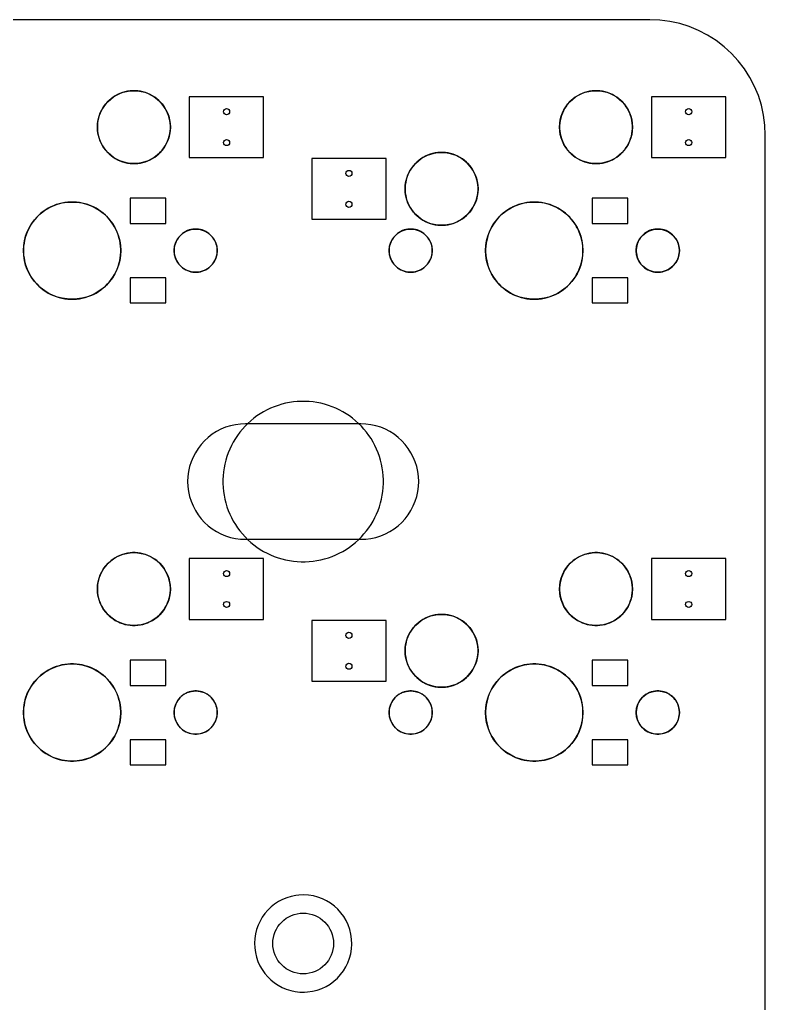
# Model space of a CAD drawing. Header units: millimetres. Extents: x 10 to 238, y 10 to 86.
# Drawn here: x 206.84 to 237.5, y 45.04 to 85.5 of the extents above; entities that cross this region are included whole.
import ezdxf

# ---------------------------------------------------------------- set-up
doc = ezdxf.new("R2010")
doc.units = ezdxf.units.MM

msp = doc.modelspace()

# ---------------------------------------------------------------- linework, layer by layer
at = {"layer": '16_copper'}
for points in [[(216.873, 82.33), (213.815, 82.33), (213.815, 79.83), (216.873, 79.83)], [(235.873, 82.33), (232.815, 82.33), (232.815, 79.83), (235.873, 79.83)], [(221.915, 79.79), (218.857, 79.79), (218.857, 77.29), (221.915, 77.29)], [(212.854, 78.154), (211.38, 78.154), (211.38, 77.117), (212.854, 77.117)], [(231.854, 78.154), (230.38, 78.154), (230.38, 77.117), (231.854, 77.117)], [(212.854, 74.883), (211.38, 74.883), (211.38, 73.847), (212.854, 73.847)], [(231.854, 74.883), (230.38, 74.883), (230.38, 73.847), (231.854, 73.847)], [(216.873, 63.33), (213.815, 63.33), (213.815, 60.83), (216.873, 60.83)], [(235.873, 63.33), (232.815, 63.33), (232.815, 60.83), (235.873, 60.83)], [(221.915, 60.79), (218.857, 60.79), (218.857, 58.29), (221.915, 58.29)], [(212.854, 59.154), (211.38, 59.154), (211.38, 58.117), (212.854, 58.117)], [(231.854, 59.154), (230.38, 59.154), (230.38, 58.117), (231.854, 58.117)], [(212.854, 55.884), (211.38, 55.884), (211.38, 54.847), (212.854, 54.847)], [(231.854, 55.884), (230.38, 55.884), (230.38, 54.847), (231.854, 54.847)]]:
    msp.add_lwpolyline(points, close=True, dxfattribs=at)
msp.add_lwpolyline([(218.681, 45.507, 1), (218.319, 49.493), (218.199, 49.478, 0.941339), (218.56, 45.5)], format="xyb", close=True, dxfattribs=at)
at = {"layer": '1_copper'}
msp.add_lwpolyline([(218.681, 45.507, 1), (218.319, 49.493), (218.199, 49.478, 0.941339), (218.56, 45.5)], format="xyb", close=True, dxfattribs=at)
at = {"layer": 'drills_NPTH'}
for centre, radius in [((211.54, 81.08), 1.499), ((230.54, 81.08), 1.499), ((224.19, 78.54), 1.499), ((209, 76), 2), ((228, 76), 2), ((214.08, 76), 0.889), ((222.92, 76), 0.889), ((233.08, 76), 0.889), ((211.54, 62.08), 1.499), ((230.54, 62.08), 1.499), ((224.19, 59.54), 1.499), ((209, 57), 2), ((228, 57), 2), ((214.08, 57), 0.889), ((222.92, 57), 0.889), ((233.08, 57), 0.889)]:
    msp.add_circle(centre, radius, dxfattribs=at)
at = {"layer": 'drills_PTH'}
for centre in [(215.35, 81.715), (234.35, 81.715), (215.35, 80.445), (234.35, 80.445), (220.38, 79.175), (220.38, 77.905), (215.35, 62.715), (234.35, 62.715), (215.35, 61.445), (234.35, 61.445), (220.38, 60.175), (220.38, 58.905)]:
    msp.add_circle(centre, 0.125, dxfattribs=at)
at = {"layer": 'drills_via_1_16'}
msp.add_circle((218.5, 47.5), 1.25, dxfattribs=at)
at = {"layer": 'holes'}
for points in [[(210.041, 81.026), (210.049, 80.92), (210.064, 80.814), (210.087, 80.709), (210.117, 80.606), (210.155, 80.506), (210.199, 80.409), (210.25, 80.315), (210.308, 80.225), (210.372, 80.139), (210.442, 80.058), (210.518, 79.982), (210.599, 79.912), (210.685, 79.848), (210.775, 79.79), (210.869, 79.739), (210.966, 79.695), (211.066, 79.657), (211.169, 79.627), (211.274, 79.604), (211.38, 79.589), (211.486, 79.581), (211.594, 79.581), (211.7, 79.589), (211.806, 79.604), (211.911, 79.627), (212.014, 79.657), (212.114, 79.695), (212.211, 79.739), (212.305, 79.79), (212.395, 79.848), (212.481, 79.912), (212.562, 79.982), (212.638, 80.058), (212.708, 80.139), (212.772, 80.225), (212.83, 80.315), (212.881, 80.409), (212.925, 80.506), (212.963, 80.606), (212.993, 80.709), (213.016, 80.814), (213.031, 80.92), (213.039, 81.026), (213.039, 81.134), (213.031, 81.24), (213.016, 81.346), (212.993, 81.451), (212.963, 81.554), (212.925, 81.654), (212.881, 81.751), (212.83, 81.845), (212.772, 81.935), (212.708, 82.021), (212.638, 82.102), (212.562, 82.178), (212.481, 82.248), (212.395, 82.312), (212.305, 82.37), (212.211, 82.421), (212.114, 82.465), (212.014, 82.503), (211.911, 82.533), (211.806, 82.556), (211.7, 82.571), (211.594, 82.579), (211.486, 82.579), (211.38, 82.571), (211.274, 82.556), (211.169, 82.533), (211.066, 82.503), (210.966, 82.465), (210.869, 82.421), (210.775, 82.37), (210.685, 82.312), (210.599, 82.248), (210.518, 82.178), (210.442, 82.102), (210.372, 82.021), (210.308, 81.935), (210.25, 81.845), (210.199, 81.751), (210.155, 81.654), (210.117, 81.554), (210.087, 81.451), (210.064, 81.346), (210.049, 81.24), (210.041, 81.134), (210.041, 81.026)], [(229.041, 81.026), (229.049, 80.92), (229.064, 80.814), (229.087, 80.709), (229.117, 80.606), (229.155, 80.506), (229.199, 80.409), (229.25, 80.315), (229.308, 80.225), (229.372, 80.139), (229.442, 80.058), (229.518, 79.982), (229.599, 79.912), (229.685, 79.848), (229.775, 79.79), (229.869, 79.739), (229.966, 79.695), (230.066, 79.657), (230.169, 79.627), (230.274, 79.604), (230.38, 79.589), (230.486, 79.581), (230.594, 79.581), (230.7, 79.589), (230.806, 79.604), (230.911, 79.627), (231.014, 79.657), (231.114, 79.695), (231.211, 79.739), (231.305, 79.79), (231.395, 79.848), (231.481, 79.912), (231.562, 79.982), (231.638, 80.058), (231.708, 80.139), (231.772, 80.225), (231.83, 80.315), (231.881, 80.409), (231.925, 80.506), (231.963, 80.606), (231.993, 80.709), (232.016, 80.814), (232.031, 80.92), (232.039, 81.026), (232.039, 81.134), (232.031, 81.24), (232.016, 81.346), (231.993, 81.451), (231.963, 81.554), (231.925, 81.654), (231.881, 81.751), (231.83, 81.845), (231.772, 81.935), (231.708, 82.021), (231.638, 82.102), (231.562, 82.178), (231.481, 82.248), (231.395, 82.312), (231.305, 82.37), (231.211, 82.421), (231.114, 82.465), (231.014, 82.503), (230.911, 82.533), (230.806, 82.556), (230.7, 82.571), (230.594, 82.579), (230.486, 82.579), (230.38, 82.571), (230.274, 82.556), (230.169, 82.533), (230.066, 82.503), (229.966, 82.465), (229.869, 82.421), (229.775, 82.37), (229.685, 82.312), (229.599, 82.248), (229.518, 82.178), (229.442, 82.102), (229.372, 82.021), (229.308, 81.935), (229.25, 81.845), (229.199, 81.751), (229.155, 81.654), (229.117, 81.554), (229.087, 81.451), (229.064, 81.346), (229.049, 81.24), (229.041, 81.134), (229.041, 81.026)], [(222.691, 78.486), (222.699, 78.38), (222.714, 78.274), (222.737, 78.169), (222.767, 78.066), (222.805, 77.966), (222.849, 77.869), (222.9, 77.775), (222.958, 77.685), (223.022, 77.599), (223.092, 77.518), (223.168, 77.442), (223.249, 77.372), (223.335, 77.308), (223.425, 77.25), (223.519, 77.199), (223.616, 77.155), (223.716, 77.117), (223.819, 77.087), (223.924, 77.064), (224.03, 77.049), (224.136, 77.041), (224.244, 77.041), (224.35, 77.049), (224.456, 77.064), (224.561, 77.087), (224.664, 77.117), (224.764, 77.155), (224.861, 77.199), (224.955, 77.25), (225.045, 77.308), (225.131, 77.372), (225.212, 77.442), (225.288, 77.518), (225.358, 77.599), (225.422, 77.685), (225.48, 77.775), (225.531, 77.869), (225.575, 77.966), (225.613, 78.066), (225.643, 78.169), (225.666, 78.274), (225.681, 78.38), (225.689, 78.486), (225.689, 78.594), (225.681, 78.7), (225.666, 78.806), (225.643, 78.911), (225.613, 79.014), (225.575, 79.114), (225.531, 79.211), (225.48, 79.305), (225.422, 79.395), (225.358, 79.481), (225.288, 79.562), (225.212, 79.638), (225.131, 79.708), (225.045, 79.772), (224.955, 79.83), (224.861, 79.881), (224.764, 79.925), (224.664, 79.963), (224.561, 79.993), (224.456, 80.016), (224.35, 80.031), (224.244, 80.039), (224.136, 80.039), (224.03, 80.031), (223.924, 80.016), (223.819, 79.993), (223.716, 79.963), (223.616, 79.925), (223.519, 79.881), (223.425, 79.83), (223.335, 79.772), (223.249, 79.708), (223.168, 79.638), (223.092, 79.562), (223.022, 79.481), (222.958, 79.395), (222.9, 79.305), (222.849, 79.211), (222.805, 79.114), (222.767, 79.014), (222.737, 78.911), (222.714, 78.806), (222.699, 78.7), (222.691, 78.594), (222.691, 78.486)], [(207, 75.94), (207.007, 75.819), (207.022, 75.699), (207.044, 75.58), (207.073, 75.463), (207.109, 75.347), (207.151, 75.234), (207.201, 75.124), (207.257, 75.017), (207.32, 74.914), (207.388, 74.814), (207.463, 74.719), (207.543, 74.629), (207.629, 74.543), (207.719, 74.463), (207.814, 74.388), (207.914, 74.32), (208.017, 74.257), (208.124, 74.201), (208.234, 74.151), (208.347, 74.109), (208.463, 74.073), (208.58, 74.044), (208.699, 74.022), (208.819, 74.007), (208.94, 74), (209.06, 74), (209.181, 74.007), (209.301, 74.022), (209.42, 74.044), (209.537, 74.073), (209.653, 74.109), (209.766, 74.151), (209.876, 74.201), (209.983, 74.257), (210.086, 74.32), (210.186, 74.388), (210.281, 74.463), (210.371, 74.543), (210.457, 74.629), (210.537, 74.719), (210.612, 74.814), (210.68, 74.914), (210.743, 75.017), (210.799, 75.124), (210.849, 75.234), (210.891, 75.347), (210.927, 75.463), (210.956, 75.58), (210.978, 75.699), (210.993, 75.819), (211, 75.94), (211, 76.06), (210.993, 76.181), (210.978, 76.301), (210.956, 76.42), (210.927, 76.537), (210.891, 76.653), (210.849, 76.766), (210.799, 76.876), (210.743, 76.983), (210.68, 77.086), (210.612, 77.186), (210.537, 77.281), (210.457, 77.371), (210.371, 77.457), (210.281, 77.537), (210.186, 77.612), (210.086, 77.68), (209.983, 77.743), (209.876, 77.799), (209.766, 77.849), (209.653, 77.891), (209.537, 77.927), (209.42, 77.956), (209.301, 77.978), (209.181, 77.993), (209.06, 78), (208.94, 78), (208.819, 77.993), (208.699, 77.978), (208.58, 77.956), (208.463, 77.927), (208.347, 77.891), (208.234, 77.849), (208.124, 77.799), (208.017, 77.743), (207.914, 77.68), (207.814, 77.612), (207.719, 77.537), (207.629, 77.457), (207.543, 77.371), (207.463, 77.281), (207.388, 77.186), (207.32, 77.086), (207.257, 76.983), (207.201, 76.876), (207.151, 76.766), (207.109, 76.653), (207.073, 76.537), (207.044, 76.42), (207.022, 76.301), (207.007, 76.181), (207, 76.06), (207, 75.94)], [(226, 75.94), (226.007, 75.819), (226.022, 75.699), (226.044, 75.58), (226.073, 75.463), (226.109, 75.347), (226.151, 75.234), (226.201, 75.124), (226.257, 75.017), (226.32, 74.914), (226.388, 74.814), (226.463, 74.719), (226.543, 74.629), (226.629, 74.543), (226.719, 74.463), (226.814, 74.388), (226.914, 74.32), (227.017, 74.257), (227.124, 74.201), (227.234, 74.151), (227.347, 74.109), (227.463, 74.073), (227.58, 74.044), (227.699, 74.022), (227.819, 74.007), (227.94, 74), (228.06, 74), (228.181, 74.007), (228.301, 74.022), (228.42, 74.044), (228.537, 74.073), (228.653, 74.109), (228.766, 74.151), (228.876, 74.201), (228.983, 74.257), (229.086, 74.32), (229.186, 74.388), (229.281, 74.463), (229.371, 74.543), (229.457, 74.629), (229.537, 74.719), (229.612, 74.814), (229.68, 74.914), (229.743, 75.017), (229.799, 75.124), (229.849, 75.234), (229.891, 75.347), (229.927, 75.463), (229.956, 75.58), (229.978, 75.699), (229.993, 75.819), (230, 75.94), (230, 76.06), (229.993, 76.181), (229.978, 76.301), (229.956, 76.42), (229.927, 76.537), (229.891, 76.653), (229.849, 76.766), (229.799, 76.876), (229.743, 76.983), (229.68, 77.086), (229.612, 77.186), (229.537, 77.281), (229.457, 77.371), (229.371, 77.457), (229.281, 77.537), (229.186, 77.612), (229.086, 77.68), (228.983, 77.743), (228.876, 77.799), (228.766, 77.849), (228.653, 77.891), (228.537, 77.927), (228.42, 77.956), (228.301, 77.978), (228.181, 77.993), (228.06, 78), (227.94, 78), (227.819, 77.993), (227.699, 77.978), (227.58, 77.956), (227.463, 77.927), (227.347, 77.891), (227.234, 77.849), (227.124, 77.799), (227.017, 77.743), (226.914, 77.68), (226.814, 77.612), (226.719, 77.537), (226.629, 77.457), (226.543, 77.371), (226.463, 77.281), (226.388, 77.186), (226.32, 77.086), (226.257, 76.983), (226.201, 76.876), (226.151, 76.766), (226.109, 76.653), (226.073, 76.537), (226.044, 76.42), (226.022, 76.301), (226.007, 76.181), (226, 76.06), (226, 75.94)], [(213.191, 75.961), (213.198, 75.884), (213.211, 75.807), (213.231, 75.732), (213.258, 75.659), (213.291, 75.589), (213.33, 75.522), (213.374, 75.458), (213.424, 75.399), (213.479, 75.344), (213.538, 75.294), (213.602, 75.25), (213.669, 75.211), (213.739, 75.178), (213.812, 75.151), (213.887, 75.131), (213.964, 75.118), (214.041, 75.111), (214.119, 75.111), (214.196, 75.118), (214.273, 75.131), (214.348, 75.151), (214.421, 75.178), (214.491, 75.211), (214.558, 75.25), (214.622, 75.294), (214.681, 75.344), (214.736, 75.399), (214.786, 75.458), (214.83, 75.522), (214.869, 75.589), (214.902, 75.659), (214.929, 75.732), (214.949, 75.807), (214.962, 75.884), (214.969, 75.961), (214.969, 76.039), (214.962, 76.116), (214.949, 76.193), (214.929, 76.268), (214.902, 76.341), (214.869, 76.411), (214.83, 76.478), (214.786, 76.542), (214.736, 76.601), (214.681, 76.656), (214.622, 76.706), (214.558, 76.75), (214.491, 76.789), (214.421, 76.822), (214.348, 76.849), (214.273, 76.869), (214.196, 76.882), (214.119, 76.889), (214.041, 76.889), (213.964, 76.882), (213.887, 76.869), (213.812, 76.849), (213.739, 76.822), (213.669, 76.789), (213.602, 76.75), (213.538, 76.706), (213.479, 76.656), (213.424, 76.601), (213.374, 76.542), (213.33, 76.478), (213.291, 76.411), (213.258, 76.341), (213.231, 76.268), (213.211, 76.193), (213.198, 76.116), (213.191, 76.039), (213.191, 75.961)], [(222.031, 75.961), (222.038, 75.884), (222.051, 75.807), (222.071, 75.732), (222.098, 75.659), (222.131, 75.589), (222.17, 75.522), (222.214, 75.458), (222.264, 75.399), (222.319, 75.344), (222.378, 75.294), (222.442, 75.25), (222.509, 75.211), (222.579, 75.178), (222.652, 75.151), (222.727, 75.131), (222.804, 75.118), (222.881, 75.111), (222.959, 75.111), (223.036, 75.118), (223.113, 75.131), (223.188, 75.151), (223.261, 75.178), (223.331, 75.211), (223.398, 75.25), (223.462, 75.294), (223.521, 75.344), (223.576, 75.399), (223.626, 75.458), (223.67, 75.522), (223.709, 75.589), (223.742, 75.659), (223.769, 75.732), (223.789, 75.807), (223.802, 75.884), (223.809, 75.961), (223.809, 76.039), (223.802, 76.116), (223.789, 76.193), (223.769, 76.268), (223.742, 76.341), (223.709, 76.411), (223.67, 76.478), (223.626, 76.542), (223.576, 76.601), (223.521, 76.656), (223.462, 76.706), (223.398, 76.75), (223.331, 76.789), (223.261, 76.822), (223.188, 76.849), (223.113, 76.869), (223.036, 76.882), (222.959, 76.889), (222.881, 76.889), (222.804, 76.882), (222.727, 76.869), (222.652, 76.849), (222.579, 76.822), (222.509, 76.789), (222.442, 76.75), (222.378, 76.706), (222.319, 76.656), (222.264, 76.601), (222.214, 76.542), (222.17, 76.478), (222.131, 76.411), (222.098, 76.341), (222.071, 76.268), (222.051, 76.193), (222.038, 76.116), (222.031, 76.039), (222.031, 75.961)], [(232.191, 75.961), (232.198, 75.884), (232.211, 75.807), (232.231, 75.732), (232.258, 75.659), (232.291, 75.589), (232.33, 75.522), (232.374, 75.458), (232.424, 75.399), (232.479, 75.344), (232.538, 75.294), (232.602, 75.25), (232.669, 75.211), (232.739, 75.178), (232.812, 75.151), (232.887, 75.131), (232.964, 75.118), (233.041, 75.111), (233.119, 75.111), (233.196, 75.118), (233.273, 75.131), (233.348, 75.151), (233.421, 75.178), (233.491, 75.211), (233.558, 75.25), (233.622, 75.294), (233.681, 75.344), (233.736, 75.399), (233.786, 75.458), (233.83, 75.522), (233.869, 75.589), (233.902, 75.659), (233.929, 75.732), (233.949, 75.807), (233.962, 75.884), (233.969, 75.961), (233.969, 76.039), (233.962, 76.116), (233.949, 76.193), (233.929, 76.268), (233.902, 76.341), (233.869, 76.411), (233.83, 76.478), (233.786, 76.542), (233.736, 76.601), (233.681, 76.656), (233.622, 76.706), (233.558, 76.75), (233.491, 76.789), (233.421, 76.822), (233.348, 76.849), (233.273, 76.869), (233.196, 76.882), (233.119, 76.889), (233.041, 76.889), (232.964, 76.882), (232.887, 76.869), (232.812, 76.849), (232.739, 76.822), (232.669, 76.789), (232.602, 76.75), (232.538, 76.706), (232.479, 76.656), (232.424, 76.601), (232.374, 76.542), (232.33, 76.478), (232.291, 76.411), (232.258, 76.341), (232.231, 76.268), (232.211, 76.193), (232.198, 76.116), (232.191, 76.039), (232.191, 75.961)], [(221.8, 66.419), (221.8, 66.581), (221.792, 66.743), (221.776, 66.904), (221.752, 67.064), (221.721, 67.223), (221.681, 67.38), (221.634, 67.535), (221.58, 67.688), (221.518, 67.838), (221.449, 67.984), (221.372, 68.127), (221.289, 68.266), (221.199, 68.401), (221.102, 68.531), (221, 68.656), (220.891, 68.776), (220.776, 68.891), (220.656, 69), (220.531, 69.102), (220.401, 69.199), (220.266, 69.289), (220.127, 69.372), (219.984, 69.449), (219.838, 69.518), (219.688, 69.58), (219.535, 69.634), (219.38, 69.681), (219.223, 69.721), (219.064, 69.752), (218.904, 69.776), (218.743, 69.792), (218.581, 69.8), (218.419, 69.8), (218.257, 69.792), (218.096, 69.776), (217.936, 69.752), (217.777, 69.721), (217.62, 69.681), (217.465, 69.634), (217.312, 69.58), (217.162, 69.518), (217.016, 69.449), (216.873, 69.372), (216.734, 69.289), (216.599, 69.199), (216.469, 69.102), (216.344, 69), (216.224, 68.891), (216.109, 68.776), (216, 68.656), (215.898, 68.531), (215.801, 68.401), (215.711, 68.266), (215.628, 68.127), (215.551, 67.984), (215.482, 67.838), (215.42, 67.688), (215.366, 67.535), (215.319, 67.38), (215.279, 67.223), (215.248, 67.064), (215.224, 66.904), (215.208, 66.743), (215.2, 66.581), (215.2, 66.419), (215.208, 66.257), (215.224, 66.096), (215.248, 65.936), (215.279, 65.777), (215.319, 65.62), (215.366, 65.465), (215.42, 65.312), (215.482, 65.162), (215.551, 65.016), (215.628, 64.873), (215.711, 64.734), (215.801, 64.599), (215.898, 64.469), (216, 64.344), (216.109, 64.224), (216.224, 64.109), (216.344, 64), (216.469, 63.898), (216.599, 63.801), (216.734, 63.711), (216.873, 63.628), (217.016, 63.551), (217.162, 63.482), (217.312, 63.42), (217.465, 63.366), (217.62, 63.319), (217.777, 63.279), (217.936, 63.248), (218.096, 63.224), (218.257, 63.208), (218.419, 63.2), (218.581, 63.2), (218.743, 63.208), (218.904, 63.224), (219.064, 63.248), (219.223, 63.279), (219.38, 63.319), (219.535, 63.366), (219.688, 63.42), (219.838, 63.482), (219.984, 63.551), (220.127, 63.628), (220.266, 63.711), (220.401, 63.801), (220.531, 63.898), (220.656, 64), (220.776, 64.109), (220.891, 64.224), (221, 64.344), (221.102, 64.469), (221.199, 64.599), (221.289, 64.734), (221.372, 64.873), (221.449, 65.016), (221.518, 65.162), (221.58, 65.312), (221.634, 65.465), (221.681, 65.62), (221.721, 65.777), (221.752, 65.936), (221.776, 66.096), (221.792, 66.257), (221.8, 66.419)], [(213.75, 66.5), (213.759, 66.293), (213.786, 66.088), (213.831, 65.885), (213.893, 65.688), (213.973, 65.496), (214.068, 65.312), (214.18, 65.138), (214.306, 64.973), (214.446, 64.821), (214.598, 64.681), (214.763, 64.555), (214.938, 64.443), (215.121, 64.348), (215.313, 64.268), (215.51, 64.206), (215.713, 64.161), (215.918, 64.134), (216.125, 64.125), (220.875, 64.125), (221.082, 64.134), (221.287, 64.161), (221.49, 64.206), (221.687, 64.268), (221.879, 64.348), (222.062, 64.443), (222.237, 64.555), (222.402, 64.681), (222.554, 64.821), (222.694, 64.973), (222.82, 65.138), (222.932, 65.312), (223.027, 65.496), (223.107, 65.688), (223.169, 65.885), (223.214, 66.088), (223.241, 66.293), (223.25, 66.5), (223.241, 66.707), (223.214, 66.912), (223.169, 67.115), (223.107, 67.312), (223.027, 67.504), (222.932, 67.688), (222.82, 67.862), (222.694, 68.027), (222.554, 68.179), (222.402, 68.319), (222.237, 68.445), (222.062, 68.557), (221.879, 68.652), (221.687, 68.732), (221.49, 68.794), (221.287, 68.839), (221.082, 68.866), (220.875, 68.875), (216.125, 68.875), (215.918, 68.866), (215.713, 68.839), (215.51, 68.794), (215.313, 68.732), (215.121, 68.652), (214.938, 68.557), (214.763, 68.445), (214.598, 68.319), (214.446, 68.179), (214.306, 68.027), (214.18, 67.862), (214.068, 67.688), (213.973, 67.504), (213.893, 67.312), (213.831, 67.115), (213.786, 66.912), (213.759, 66.707), (213.75, 66.5)], [(210.041, 62.026), (210.049, 61.92), (210.064, 61.814), (210.087, 61.709), (210.117, 61.606), (210.155, 61.506), (210.199, 61.409), (210.25, 61.315), (210.308, 61.225), (210.372, 61.139), (210.442, 61.058), (210.518, 60.982), (210.599, 60.912), (210.685, 60.848), (210.775, 60.79), (210.869, 60.739), (210.966, 60.695), (211.066, 60.657), (211.169, 60.627), (211.274, 60.604), (211.38, 60.589), (211.486, 60.581), (211.594, 60.581), (211.7, 60.589), (211.806, 60.604), (211.911, 60.627), (212.014, 60.657), (212.114, 60.695), (212.211, 60.739), (212.305, 60.79), (212.395, 60.848), (212.481, 60.912), (212.562, 60.982), (212.638, 61.058), (212.708, 61.139), (212.772, 61.225), (212.83, 61.315), (212.881, 61.409), (212.925, 61.506), (212.963, 61.606), (212.993, 61.709), (213.016, 61.814), (213.031, 61.92), (213.039, 62.026), (213.039, 62.134), (213.031, 62.24), (213.016, 62.346), (212.993, 62.451), (212.963, 62.554), (212.925, 62.654), (212.881, 62.751), (212.83, 62.845), (212.772, 62.935), (212.708, 63.021), (212.638, 63.102), (212.562, 63.178), (212.481, 63.248), (212.395, 63.312), (212.305, 63.37), (212.211, 63.421), (212.114, 63.465), (212.014, 63.503), (211.911, 63.533), (211.806, 63.556), (211.7, 63.571), (211.594, 63.579), (211.486, 63.579), (211.38, 63.571), (211.274, 63.556), (211.169, 63.533), (211.066, 63.503), (210.966, 63.465), (210.869, 63.421), (210.775, 63.37), (210.685, 63.312), (210.599, 63.248), (210.518, 63.178), (210.442, 63.102), (210.372, 63.021), (210.308, 62.935), (210.25, 62.845), (210.199, 62.751), (210.155, 62.654), (210.117, 62.554), (210.087, 62.451), (210.064, 62.346), (210.049, 62.24), (210.041, 62.134), (210.041, 62.026)], [(229.041, 62.026), (229.049, 61.92), (229.064, 61.814), (229.087, 61.709), (229.117, 61.606), (229.155, 61.506), (229.199, 61.409), (229.25, 61.315), (229.308, 61.225), (229.372, 61.139), (229.442, 61.058), (229.518, 60.982), (229.599, 60.912), (229.685, 60.848), (229.775, 60.79), (229.869, 60.739), (229.966, 60.695), (230.066, 60.657), (230.169, 60.627), (230.274, 60.604), (230.38, 60.589), (230.486, 60.581), (230.594, 60.581), (230.7, 60.589), (230.806, 60.604), (230.911, 60.627), (231.014, 60.657), (231.114, 60.695), (231.211, 60.739), (231.305, 60.79), (231.395, 60.848), (231.481, 60.912), (231.562, 60.982), (231.638, 61.058), (231.708, 61.139), (231.772, 61.225), (231.83, 61.315), (231.881, 61.409), (231.925, 61.506), (231.963, 61.606), (231.993, 61.709), (232.016, 61.814), (232.031, 61.92), (232.039, 62.026), (232.039, 62.134), (232.031, 62.24), (232.016, 62.346), (231.993, 62.451), (231.963, 62.554), (231.925, 62.654), (231.881, 62.751), (231.83, 62.845), (231.772, 62.935), (231.708, 63.021), (231.638, 63.102), (231.562, 63.178), (231.481, 63.248), (231.395, 63.312), (231.305, 63.37), (231.211, 63.421), (231.114, 63.465), (231.014, 63.503), (230.911, 63.533), (230.806, 63.556), (230.7, 63.571), (230.594, 63.579), (230.486, 63.579), (230.38, 63.571), (230.274, 63.556), (230.169, 63.533), (230.066, 63.503), (229.966, 63.465), (229.869, 63.421), (229.775, 63.37), (229.685, 63.312), (229.599, 63.248), (229.518, 63.178), (229.442, 63.102), (229.372, 63.021), (229.308, 62.935), (229.25, 62.845), (229.199, 62.751), (229.155, 62.654), (229.117, 62.554), (229.087, 62.451), (229.064, 62.346), (229.049, 62.24), (229.041, 62.134), (229.041, 62.026)], [(222.691, 59.486), (222.699, 59.38), (222.714, 59.274), (222.737, 59.169), (222.767, 59.066), (222.805, 58.966), (222.849, 58.869), (222.9, 58.775), (222.958, 58.685), (223.022, 58.599), (223.092, 58.518), (223.168, 58.442), (223.249, 58.372), (223.335, 58.308), (223.425, 58.25), (223.519, 58.199), (223.616, 58.155), (223.716, 58.117), (223.819, 58.087), (223.924, 58.064), (224.03, 58.049), (224.136, 58.041), (224.244, 58.041), (224.35, 58.049), (224.456, 58.064), (224.561, 58.087), (224.664, 58.117), (224.764, 58.155), (224.861, 58.199), (224.955, 58.25), (225.045, 58.308), (225.131, 58.372), (225.212, 58.442), (225.288, 58.518), (225.358, 58.599), (225.422, 58.685), (225.48, 58.775), (225.531, 58.869), (225.575, 58.966), (225.613, 59.066), (225.643, 59.169), (225.666, 59.274), (225.681, 59.38), (225.689, 59.486), (225.689, 59.594), (225.681, 59.7), (225.666, 59.806), (225.643, 59.911), (225.613, 60.014), (225.575, 60.114), (225.531, 60.211), (225.48, 60.305), (225.422, 60.395), (225.358, 60.481), (225.288, 60.562), (225.212, 60.638), (225.131, 60.708), (225.045, 60.772), (224.955, 60.83), (224.861, 60.881), (224.764, 60.925), (224.664, 60.963), (224.561, 60.993), (224.456, 61.016), (224.35, 61.031), (224.244, 61.039), (224.136, 61.039), (224.03, 61.031), (223.924, 61.016), (223.819, 60.993), (223.716, 60.963), (223.616, 60.925), (223.519, 60.881), (223.425, 60.83), (223.335, 60.772), (223.249, 60.708), (223.168, 60.638), (223.092, 60.562), (223.022, 60.481), (222.958, 60.395), (222.9, 60.305), (222.849, 60.211), (222.805, 60.114), (222.767, 60.014), (222.737, 59.911), (222.714, 59.806), (222.699, 59.7), (222.691, 59.594), (222.691, 59.486)], [(207, 56.94), (207.007, 56.819), (207.022, 56.699), (207.044, 56.58), (207.073, 56.463), (207.109, 56.347), (207.151, 56.234), (207.201, 56.124), (207.257, 56.017), (207.32, 55.914), (207.388, 55.814), (207.463, 55.719), (207.543, 55.629), (207.629, 55.543), (207.719, 55.463), (207.814, 55.388), (207.914, 55.32), (208.017, 55.257), (208.124, 55.201), (208.234, 55.151), (208.347, 55.109), (208.463, 55.073), (208.58, 55.044), (208.699, 55.022), (208.819, 55.007), (208.94, 55), (209.06, 55), (209.181, 55.007), (209.301, 55.022), (209.42, 55.044), (209.537, 55.073), (209.653, 55.109), (209.766, 55.151), (209.876, 55.201), (209.983, 55.257), (210.086, 55.32), (210.186, 55.388), (210.281, 55.463), (210.371, 55.543), (210.457, 55.629), (210.537, 55.719), (210.612, 55.814), (210.68, 55.914), (210.743, 56.017), (210.799, 56.124), (210.849, 56.234), (210.891, 56.347), (210.927, 56.463), (210.956, 56.58), (210.978, 56.699), (210.993, 56.819), (211, 56.94), (211, 57.06), (210.993, 57.181), (210.978, 57.301), (210.956, 57.42), (210.927, 57.537), (210.891, 57.653), (210.849, 57.766), (210.799, 57.876), (210.743, 57.983), (210.68, 58.086), (210.612, 58.186), (210.537, 58.281), (210.457, 58.371), (210.371, 58.457), (210.281, 58.537), (210.186, 58.612), (210.086, 58.68), (209.983, 58.743), (209.876, 58.799), (209.766, 58.849), (209.653, 58.891), (209.537, 58.927), (209.42, 58.956), (209.301, 58.978), (209.181, 58.993), (209.06, 59), (208.94, 59), (208.819, 58.993), (208.699, 58.978), (208.58, 58.956), (208.463, 58.927), (208.347, 58.891), (208.234, 58.849), (208.124, 58.799), (208.017, 58.743), (207.914, 58.68), (207.814, 58.612), (207.719, 58.537), (207.629, 58.457), (207.543, 58.371), (207.463, 58.281), (207.388, 58.186), (207.32, 58.086), (207.257, 57.983), (207.201, 57.876), (207.151, 57.766), (207.109, 57.653), (207.073, 57.537), (207.044, 57.42), (207.022, 57.301), (207.007, 57.181), (207, 57.06), (207, 56.94)], [(226, 56.94), (226.007, 56.819), (226.022, 56.699), (226.044, 56.58), (226.073, 56.463), (226.109, 56.347), (226.151, 56.234), (226.201, 56.124), (226.257, 56.017), (226.32, 55.914), (226.388, 55.814), (226.463, 55.719), (226.543, 55.629), (226.629, 55.543), (226.719, 55.463), (226.814, 55.388), (226.914, 55.32), (227.017, 55.257), (227.124, 55.201), (227.234, 55.151), (227.347, 55.109), (227.463, 55.073), (227.58, 55.044), (227.699, 55.022), (227.819, 55.007), (227.94, 55), (228.06, 55), (228.181, 55.007), (228.301, 55.022), (228.42, 55.044), (228.537, 55.073), (228.653, 55.109), (228.766, 55.151), (228.876, 55.201), (228.983, 55.257), (229.086, 55.32), (229.186, 55.388), (229.281, 55.463), (229.371, 55.543), (229.457, 55.629), (229.537, 55.719), (229.612, 55.814), (229.68, 55.914), (229.743, 56.017), (229.799, 56.124), (229.849, 56.234), (229.891, 56.347), (229.927, 56.463), (229.956, 56.58), (229.978, 56.699), (229.993, 56.819), (230, 56.94), (230, 57.06), (229.993, 57.181), (229.978, 57.301), (229.956, 57.42), (229.927, 57.537), (229.891, 57.653), (229.849, 57.766), (229.799, 57.876), (229.743, 57.983), (229.68, 58.086), (229.612, 58.186), (229.537, 58.281), (229.457, 58.371), (229.371, 58.457), (229.281, 58.537), (229.186, 58.612), (229.086, 58.68), (228.983, 58.743), (228.876, 58.799), (228.766, 58.849), (228.653, 58.891), (228.537, 58.927), (228.42, 58.956), (228.301, 58.978), (228.181, 58.993), (228.06, 59), (227.94, 59), (227.819, 58.993), (227.699, 58.978), (227.58, 58.956), (227.463, 58.927), (227.347, 58.891), (227.234, 58.849), (227.124, 58.799), (227.017, 58.743), (226.914, 58.68), (226.814, 58.612), (226.719, 58.537), (226.629, 58.457), (226.543, 58.371), (226.463, 58.281), (226.388, 58.186), (226.32, 58.086), (226.257, 57.983), (226.201, 57.876), (226.151, 57.766), (226.109, 57.653), (226.073, 57.537), (226.044, 57.42), (226.022, 57.301), (226.007, 57.181), (226, 57.06), (226, 56.94)], [(213.191, 56.961), (213.198, 56.884), (213.211, 56.807), (213.231, 56.732), (213.258, 56.659), (213.291, 56.589), (213.33, 56.522), (213.374, 56.458), (213.424, 56.399), (213.479, 56.344), (213.538, 56.294), (213.602, 56.25), (213.669, 56.211), (213.739, 56.178), (213.812, 56.151), (213.887, 56.131), (213.964, 56.118), (214.041, 56.111), (214.119, 56.111), (214.196, 56.118), (214.273, 56.131), (214.348, 56.151), (214.421, 56.178), (214.491, 56.211), (214.558, 56.25), (214.622, 56.294), (214.681, 56.344), (214.736, 56.399), (214.786, 56.458), (214.83, 56.522), (214.869, 56.589), (214.902, 56.659), (214.929, 56.732), (214.949, 56.807), (214.962, 56.884), (214.969, 56.961), (214.969, 57.039), (214.962, 57.116), (214.949, 57.193), (214.929, 57.268), (214.902, 57.341), (214.869, 57.411), (214.83, 57.478), (214.786, 57.542), (214.736, 57.601), (214.681, 57.656), (214.622, 57.706), (214.558, 57.75), (214.491, 57.789), (214.421, 57.822), (214.348, 57.849), (214.273, 57.869), (214.196, 57.882), (214.119, 57.889), (214.041, 57.889), (213.964, 57.882), (213.887, 57.869), (213.812, 57.849), (213.739, 57.822), (213.669, 57.789), (213.602, 57.75), (213.538, 57.706), (213.479, 57.656), (213.424, 57.601), (213.374, 57.542), (213.33, 57.478), (213.291, 57.411), (213.258, 57.341), (213.231, 57.268), (213.211, 57.193), (213.198, 57.116), (213.191, 57.039), (213.191, 56.961)], [(222.031, 56.961), (222.038, 56.884), (222.051, 56.807), (222.071, 56.732), (222.098, 56.659), (222.131, 56.589), (222.17, 56.522), (222.214, 56.458), (222.264, 56.399), (222.319, 56.344), (222.378, 56.294), (222.442, 56.25), (222.509, 56.211), (222.579, 56.178), (222.652, 56.151), (222.727, 56.131), (222.804, 56.118), (222.881, 56.111), (222.959, 56.111), (223.036, 56.118), (223.113, 56.131), (223.188, 56.151), (223.261, 56.178), (223.331, 56.211), (223.398, 56.25), (223.462, 56.294), (223.521, 56.344), (223.576, 56.399), (223.626, 56.458), (223.67, 56.522), (223.709, 56.589), (223.742, 56.659), (223.769, 56.732), (223.789, 56.807), (223.802, 56.884), (223.809, 56.961), (223.809, 57.039), (223.802, 57.116), (223.789, 57.193), (223.769, 57.268), (223.742, 57.341), (223.709, 57.411), (223.67, 57.478), (223.626, 57.542), (223.576, 57.601), (223.521, 57.656), (223.462, 57.706), (223.398, 57.75), (223.331, 57.789), (223.261, 57.822), (223.188, 57.849), (223.113, 57.869), (223.036, 57.882), (222.959, 57.889), (222.881, 57.889), (222.804, 57.882), (222.727, 57.869), (222.652, 57.849), (222.579, 57.822), (222.509, 57.789), (222.442, 57.75), (222.378, 57.706), (222.319, 57.656), (222.264, 57.601), (222.214, 57.542), (222.17, 57.478), (222.131, 57.411), (222.098, 57.341), (222.071, 57.268), (222.051, 57.193), (222.038, 57.116), (222.031, 57.039), (222.031, 56.961)], [(232.191, 56.961), (232.198, 56.884), (232.211, 56.807), (232.231, 56.732), (232.258, 56.659), (232.291, 56.589), (232.33, 56.522), (232.374, 56.458), (232.424, 56.399), (232.479, 56.344), (232.538, 56.294), (232.602, 56.25), (232.669, 56.211), (232.739, 56.178), (232.812, 56.151), (232.887, 56.131), (232.964, 56.118), (233.041, 56.111), (233.119, 56.111), (233.196, 56.118), (233.273, 56.131), (233.348, 56.151), (233.421, 56.178), (233.491, 56.211), (233.558, 56.25), (233.622, 56.294), (233.681, 56.344), (233.736, 56.399), (233.786, 56.458), (233.83, 56.522), (233.869, 56.589), (233.902, 56.659), (233.929, 56.732), (233.949, 56.807), (233.962, 56.884), (233.969, 56.961), (233.969, 57.039), (233.962, 57.116), (233.949, 57.193), (233.929, 57.268), (233.902, 57.341), (233.869, 57.411), (233.83, 57.478), (233.786, 57.542), (233.736, 57.601), (233.681, 57.656), (233.622, 57.706), (233.558, 57.75), (233.491, 57.789), (233.421, 57.822), (233.348, 57.849), (233.273, 57.869), (233.196, 57.882), (233.119, 57.889), (233.041, 57.889), (232.964, 57.882), (232.887, 57.869), (232.812, 57.849), (232.739, 57.822), (232.669, 57.789), (232.602, 57.75), (232.538, 57.706), (232.479, 57.656), (232.424, 57.601), (232.374, 57.542), (232.33, 57.478), (232.291, 57.411), (232.258, 57.341), (232.231, 57.268), (232.211, 57.193), (232.198, 57.116), (232.191, 57.039), (232.191, 56.961)]]:
    msp.add_lwpolyline(points, close=True, dxfattribs=at)
at = {"layer": 'outline'}
msp.add_lwpolyline([(237.5, 14.25), (237.5, 80.75), (237.482, 81.164), (237.428, 81.575), (237.338, 81.979), (237.214, 82.375), (237.055, 82.757), (236.864, 83.125), (236.641, 83.474), (236.389, 83.803), (236.109, 84.109), (235.803, 84.389), (235.474, 84.641), (235.125, 84.864), (234.757, 85.055), (234.375, 85.214), (233.979, 85.338), (233.575, 85.428), (233.164, 85.482), (232.75, 85.5), (14.25, 85.5)], dxfattribs=at)

doc.saveas('drawing.dxf')
